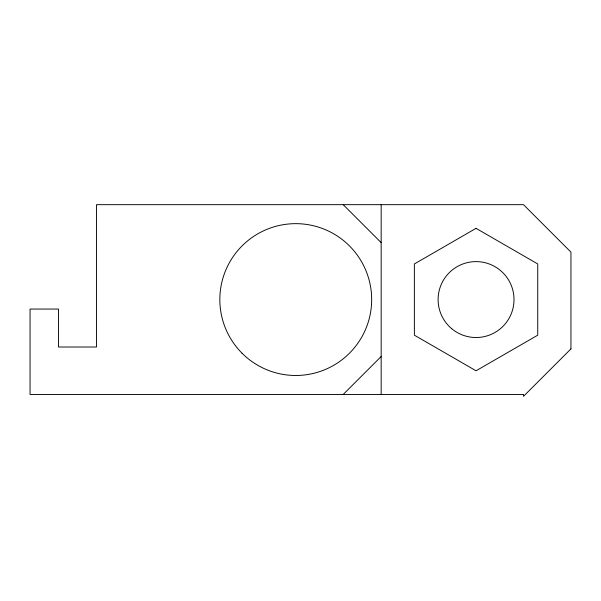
<?xml version="1.0" encoding="UTF-8"?>
<svg xmlns="http://www.w3.org/2000/svg" width="601" height="601" viewBox="0 0 601 601"><rect width="100%" height="100%" fill="white"/><g stroke="black" fill="none" stroke-linecap="round" stroke-linejoin="round"><path stroke-width="0.9" d="M343.201 394.459L381.162 356.506M343.201 204.671L381.162 242.631M381.162 204.671L381.162 394.459M570.95 348.88L523.501 396.329L523.501 394.459L30.05 394.459L30.05 309.057L58.515 309.057L58.515 347.017L96.476 347.017L96.476 204.671L523.501 204.671L570.95 252.12L570.95 348.88M476.052 228.342L414.374 263.952L414.374 335.178L476.052 370.787L537.737 335.178L537.737 263.952L476.052 228.342M242.075 353.245A75.914 75.914 0 0 0 369.082 319.214A75.914 75.914 0 0 0 276.107 226.239A75.914 75.914 0 0 0 242.075 353.245M451.712 328.687A37.961 37.961 0 0 0 513.449 306.089A37.961 37.961 0 0 0 463.01 263.922A37.961 37.961 0 0 0 451.712 328.687"/></g></svg>
